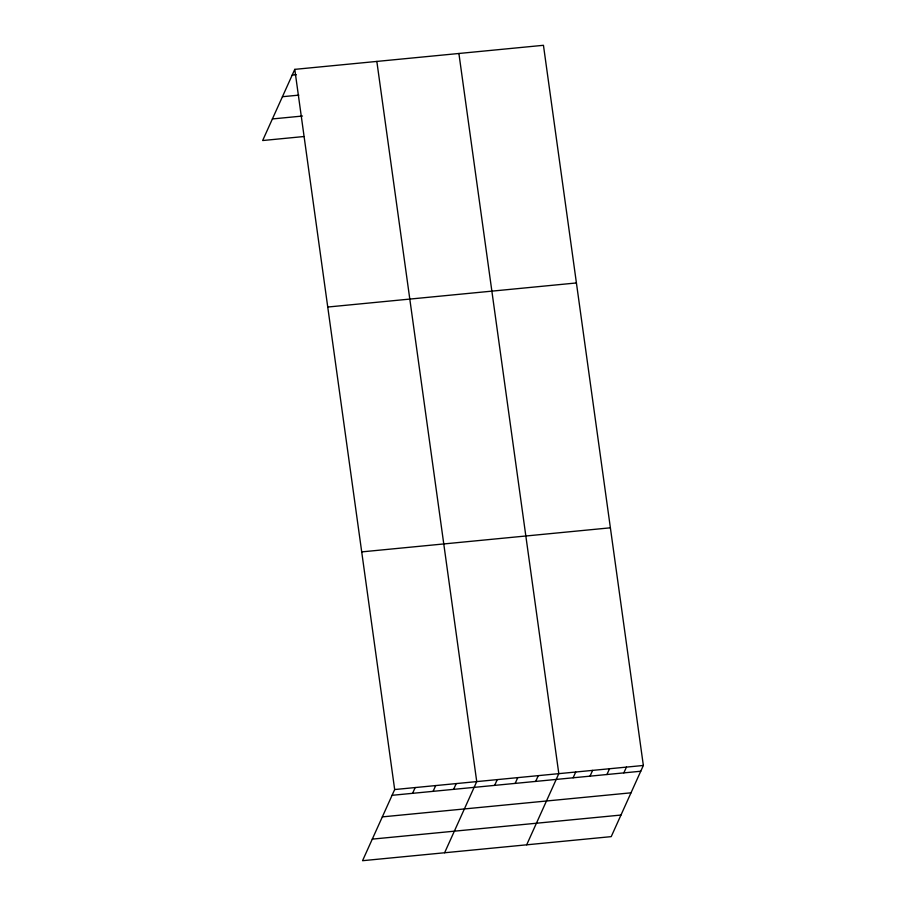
<?xml version="1.0" encoding="UTF-8"?>
<svg xmlns="http://www.w3.org/2000/svg" width="906" height="906" viewBox="0 0 906 906"><rect width="100%" height="100%" fill="white"/><g stroke="black" fill="none" stroke-linecap="round" stroke-linejoin="round"><path stroke-width="1.36" d="M294.778 69.366L394.676 789.545L362.547 860.7L611.222 836.634L643.351 765.468L543.453 45.3L294.778 69.366L262.649 140.532L303.68 136.557M412.592 793.328L415.186 787.552M433.102 791.334L435.707 785.57M453.623 789.353L456.228 783.588M444.608 852.761L476.737 781.595L376.839 61.427M494.653 785.377L497.258 779.613M515.163 783.396L517.768 777.631M535.684 781.402L538.289 775.638M526.68 844.811L558.809 773.656L458.9 53.488M573.113 777.79L575.718 772.025M590.021 776.148L592.626 770.383M606.929 774.517L609.534 768.741M623.838 772.875L626.442 767.11M292.174 75.13L296.273 74.734M282.423 96.716L298.844 95.13M272.389 118.946L302.479 116.036M327.745 307.032L576.42 282.955M361.709 551.89L610.384 527.813M394.676 789.545L643.351 765.468M392.072 795.309L640.757 771.244M382.332 816.884L631.006 792.818M372.287 839.126L620.972 815.049"/></g></svg>
